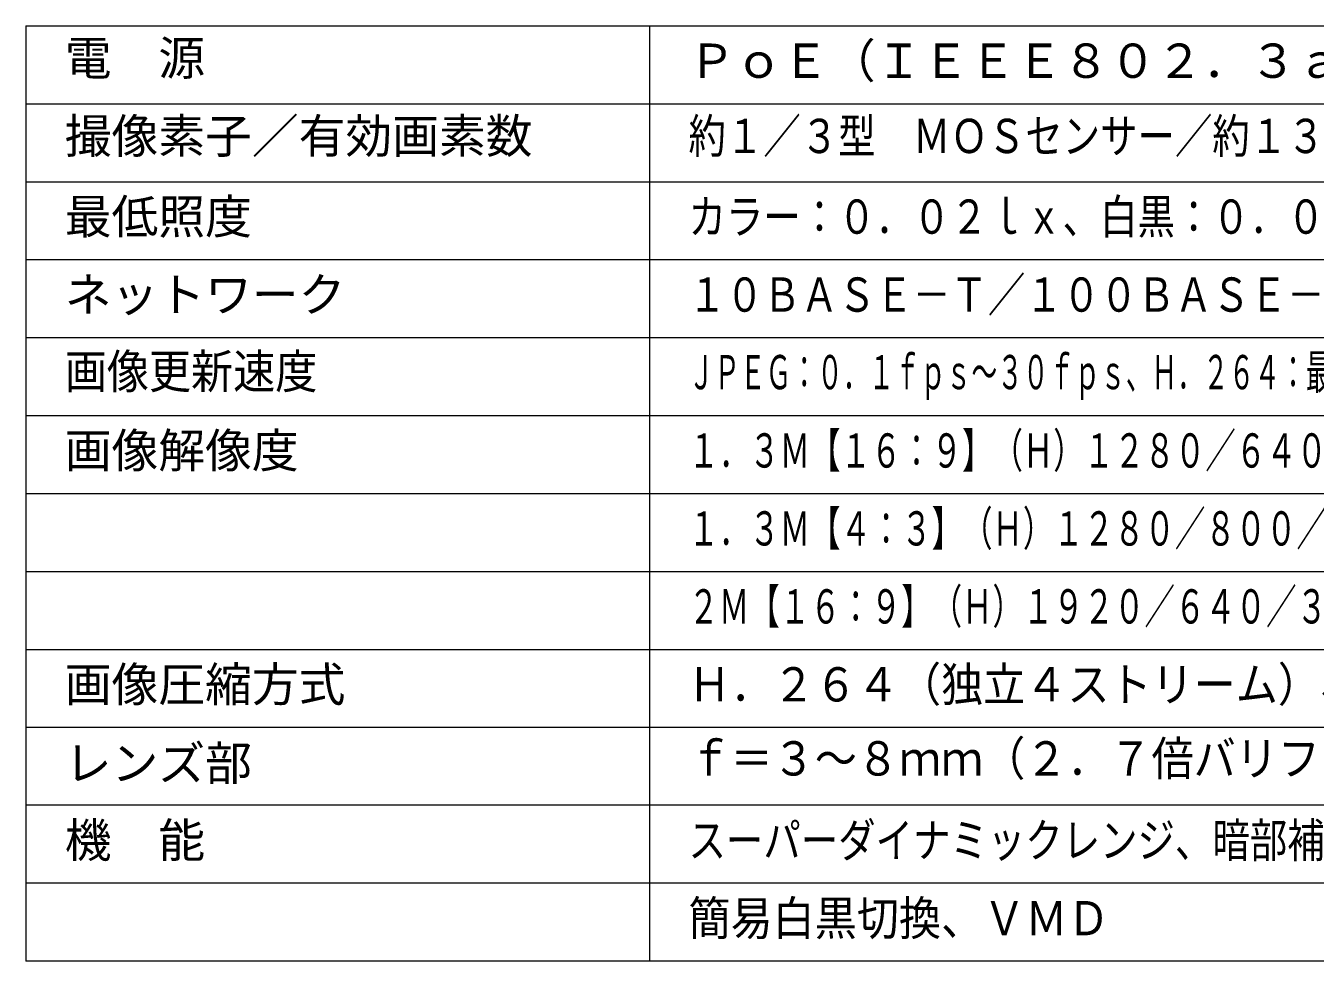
# Model space of a CAD drawing. Units: millimetres, scale not verified. Extents: x -63 to 62, y -56 to 57.
# Drawn here: x -62.5 to 20.2, y -56.5 to 3.5 of the extents above; entities that cross this region are included whole.
import ezdxf
from ezdxf.enums import TextEntityAlignment as Align

# ---------------------------------------------------------------- set-up
doc = ezdxf.new("R2010")
doc.units = ezdxf.units.MM
doc.header["$LTSCALE"] = 0.125
doc.layers.add('0-1_MOJI1', color=7, linetype='Continuous')
doc.layers.add('0-2_WAKU', color=1, linetype='Continuous', lineweight=18)
doc.styles.add('ＭＳ ゴシック', font='')
doc.styles.get('ＭＳ ゴシック').set_extended_font_data('MS Gothic')

msp = doc.modelspace()

# ---------------------------------------------------------------- linework, layer by layer
at = {"layer": '0-2_WAKU', "color": 4}
for p, q in [((-62.5005, 3.5061), (62.4995, 3.5061)), ((-62.5005, 3.5061), (-62.5005, -56.4939)), ((-22.5005, 3.5061), (-22.5005, -56.4939)), ((62.4995, -56.4939), (-62.5005, -56.4939))]:
    msp.add_line(p, q, dxfattribs=at)
at = {"layer": '0-2_WAKU'}
for p, q in [((-62.5005, -1.4939), (62.4995, -1.4939)), ((-62.5005, -6.4939), (62.4995, -6.4939)), ((-62.5005, -11.4939), (62.4995, -11.4939)), ((-62.5005, -16.4939), (62.4995, -16.4939)), ((-62.5005, -21.4939), (62.4995, -21.4939)), ((-62.5005, -26.4939), (62.4995, -26.4939)), ((-62.5005, -31.4939), (62.4995, -31.4939)), ((-62.5005, -36.4939), (62.4995, -36.4939)), ((62.4995, -41.4939), (-62.5005, -41.4939)), ((62.4995, -46.4939), (-62.5005, -46.4939)), ((62.4995, -51.4939), (-62.5005, -51.4939))]:
    msp.add_line(p, q, dxfattribs=at)

# ---------------------------------------------------------------- texts
at = {"layer": '0-1_MOJI1', "style": 'ＭＳ ゴシック'}
for s, p in [('電\u3000源', (-60.0005, -0.3196)), ('ＰｏＥ（ＩＥＥＥ８０２．３ａｆ準拠）', (-20.0005, -0.4939)), ('撮像素子／有効画素数', (-60.0005, -5.3196)), ('最低照度', (-60.0005, -10.4939)), ('ネットワーク', (-60.0005, -15.4939)), ('画像解像度', (-60.0005, -25.4939)), ('画像圧縮方式', (-60.0005, -40.4939)), ('レンズ部', (-60.0005, -45.5483)), ('機\u3000能', (-60.0005, -50.4939))]:
    msp.add_text(s, height=2.199, dxfattribs=at).set_placement(p, align=Align.BOTTOM_LEFT)
for s, width, p in [('約１／３型\u3000ＭＯＳセンサー／約１３５万画素・プログレッシブ', 0.8, (-20.0005, -5.3196)), ('カラー：０．０２ｌｘ、白黒：０．０１６ｌｘ（Ｆ１．８）', 0.8, (-20.0005, -10.4939)), ('１０ＢＡＳＥ－Ｔ／１００ＢＡＳＥ－ＴＸ、ＲＪ４５コネクター', 0.8, (-20.0005, -15.4939)), ('画像更新速度', 0.9, (-60.0005, -20.4195)), ('ＪＰＥＧ：０．１ｆｐｓ～３０ｆｐｓ、Ｈ．２６４：最大６０ｆｐｓ（フレームレート）', 0.55, (-20.0005, -20.4672)), ('１．３Ｍ【１６：９】（Ｈ）１２８０／６４０／３２０／１６０', 0.65, (-20.0005, -25.4939)), ('１．３Ｍ【４：３】（Ｈ）１２８０／８００／６４０／４００／３２０／１６０', 0.65, (-20.0005, -30.4939)), ('２Ｍ【１６：９】（Ｈ）１９２０／６４０／３２０／１６０', 0.65, (-20.0005, -35.4939)), ('Ｈ．２６４（独立４ストリーム）、ＪＰＥＧ', 0.9, (-20.0005, -40.4939)), ('ｆ＝３～８ｍｍ（２．７倍バリフォーカル）', 0.9, (-20.0005, -45.2454)), ('スーパーダイナミックレンジ、暗部補正、逆光補正、強光補正、', 0.8, (-20.0005, -50.4939)), ('簡易白黒切換、ＶＭＤ', 0.9, (-20.0005, -55.4939))]:
    msp.add_text(s, height=2.199, dxfattribs=dict(at, width=width)).set_placement(p, align=Align.BOTTOM_LEFT)

doc.saveas('drawing.dxf')
